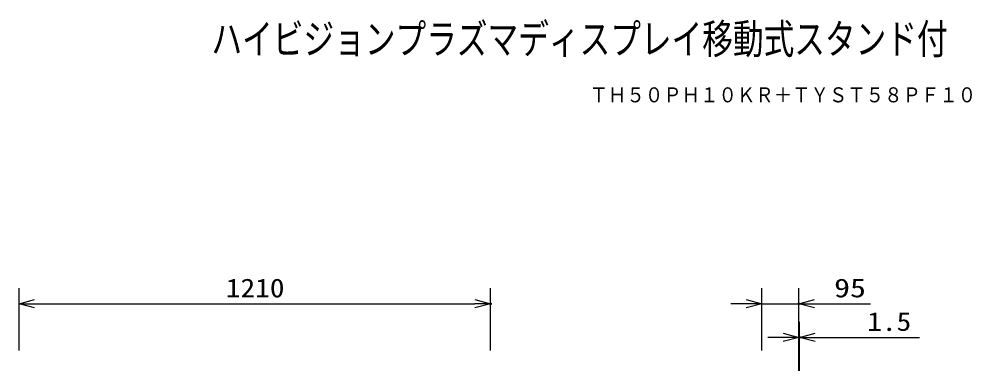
# Model space of a CAD drawing. Units: millimetres, scale not verified. Extents: x -62 to 62, y -116 to 117.
# Drawn here: x -60.2 to 62.1, y 73.2 to 117.4 of the extents above; entities that cross this region are included whole.
import ezdxf
from ezdxf.enums import TextEntityAlignment as Align

# ---------------------------------------------------------------- set-up
doc = ezdxf.new("R2010")
doc.units = ezdxf.units.MM
doc.header["$LTSCALE"] = 0.392256
doc.header["$PDMODE"] = 32
doc.header["$PDSIZE"] = 0.196
for name, color, linetype in [('0-1_0', 4, 'Continuous'), ('0-2_KIJUN', 3, 'Continuous'), ('0-3_TOUROKU', 3, 'Continuous'), ('0-4_MOJI1', 2, 'Continuous')]:
    doc.layers.add(name, color=color, linetype=linetype)
doc.styles.add('ＭＳ ゴシック', font='')
doc.styles.get('ＭＳ ゴシック').set_extended_font_data('MS Gothic')

# ---------------------------------------------------------------- blocks, each defined once
blk = doc.blocks.new('_OPEN30')
at = {"layer": '0-1_0', "color": 7}
blk.add_line((0, 0), (-1, 0), dxfattribs=at)
blk.add_lwpolyline([(-1, 0.2679), (0, 0), (-1, -0.2679)], dxfattribs=at)

msp = doc.modelspace()

# ---------------------------------------------------------------- linework, layer by layer
at = {"layer": '0-2_KIJUN'}
for p, q in [((-60.1904, 74.8675), (-60.1904, 82.8675)), ((0.3096, 74.8675), (0.3096, 82.8675)), ((-58.1904, 80.8675), (-1.6904, 80.8675))]:
    msp.add_line(p, q, dxfattribs=at)
at = {"layer": '0-3_TOUROKU'}
for p, q in [((35.1364, 74.8675), (35.1364, 82.8675)), ((39.8864, 74.8675), (39.8864, 82.8675)), ((33.1364, 80.8675), (31.1364, 80.8675)), ((35.1364, 80.8675), (39.8864, 80.8675)), ((41.8864, 80.8675), (49.053, 80.8675)), ((39.8864, 68.2779), (39.8864, 78.5645)), ((39.9614, 66.7446), (39.9614, 78.5645)), ((37.8864, 76.5645), (35.8864, 76.5645)), ((39.8864, 76.5645), (39.9614, 76.5645)), ((41.9614, 76.5645), (55.378, 76.5645))]:
    msp.add_line(p, q, dxfattribs=at)
at = {"layer": '0-3_TOUROKU', "color": 7}
msp.add_point((0.3096, 80.8675), dxfattribs=at)
at = {"layer": '0-4_MOJI1', "color": 7}
for p in [(39.8864, 80.8675), (39.9614, 76.5645)]:
    msp.add_point(p, dxfattribs=at)

# ---------------------------------------------------------------- block references
at = {"layer": '0-2_KIJUN', "xscale": 2, "yscale": 2, "rotation": 180}
msp.add_blockref('_OPEN30', (-60.1904, 80.8675), dxfattribs=at)
at = {"layer": '0-2_KIJUN', "xscale": 2, "yscale": 2}
msp.add_blockref('_OPEN30', (0.3096, 80.8675), dxfattribs=at)
at = {"layer": '0-3_TOUROKU', "xscale": 2, "yscale": 2}
for p in [(35.1364, 80.8675), (39.8864, 76.5645)]:
    msp.add_blockref('_OPEN30', p, dxfattribs=at)
at = {"layer": '0-3_TOUROKU', "xscale": 2, "yscale": 2, "rotation": 180}
for p in [(39.8864, 80.8675), (39.9614, 76.5645)]:
    msp.add_blockref('_OPEN30', p, dxfattribs=at)

# ---------------------------------------------------------------- texts
at = {"layer": '0-2_KIJUN', "style": 'ＭＳ ゴシック', "width": 1.15}
msp.add_text('1210', height=2.404, dxfattribs=at).set_placement((-33.6477, 80.9771), align=Align.BOTTOM_LEFT)
at = {"layer": '0-3_TOUROKU', "color": 1, "style": 'ＭＳ ゴシック', "width": 0.9}
msp.add_text('ＴＨ５０ＰＨ１０ＫＲ＋ＴＹＳＴ５８ＰＦ１０', height=1.924, dxfattribs=at).set_placement((13.0333, 106.13), align=Align.BOTTOM_LEFT)
at = {"layer": '0-3_TOUROKU', "style": 'ＭＳ ゴシック'}
for s, width, p in [('95', 1.25, (44.4028, 80.9771)), ('1.5', 1.15, (48.6576, 76.674))]:
    msp.add_text(s, height=2.404, dxfattribs=dict(at, width=width)).set_placement(p, align=Align.BOTTOM_LEFT)
at = {"layer": '0-4_MOJI1', "style": 'ＭＳ ゴシック', "width": 0.75}
msp.add_text('ハイビジョンプラズマディスプレイ移動式スタンド付', height=3.848, dxfattribs=at).set_placement((-35.5, 111.7599), align=Align.BOTTOM_LEFT)

doc.saveas('drawing.dxf')
